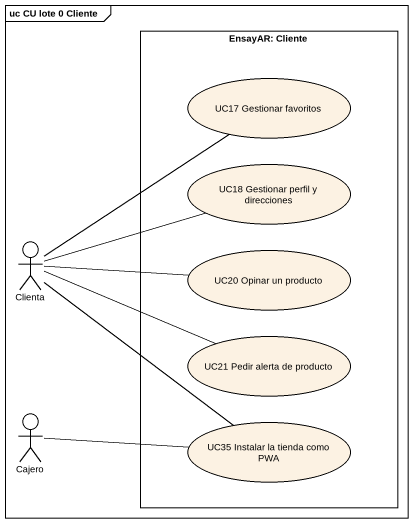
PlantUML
@startuml
mainframe uc CU lote 0 Cliente
rectangle "EnsayAR: Cliente" as EnsayAR_Cliente {
  usecase "UC17 Gestionar favoritos" as UC17_Gestionar_favoritos
  usecase "UC18 Gestionar perfil y direcciones" as UC18_Gestionar_perfil_y
  usecase "UC20 Opinar un producto" as UC20_Opinar_un_producto
  usecase "UC21 Pedir alerta de producto" as UC21_Pedir_alerta_de
  usecase "UC35 Instalar la tienda como PWA" as UC35_Instalar_la_tienda
}
actor Clienta
actor Cajero
Clienta -up- UC17_Gestionar_favoritos
Clienta -right- UC18_Gestionar_perfil_y
Clienta -right- UC20_Opinar_un_producto
Clienta -right- UC21_Pedir_alerta_de
Clienta -- UC35_Instalar_la_tienda
Cajero -right- UC35_Instalar_la_tienda
@enduml
